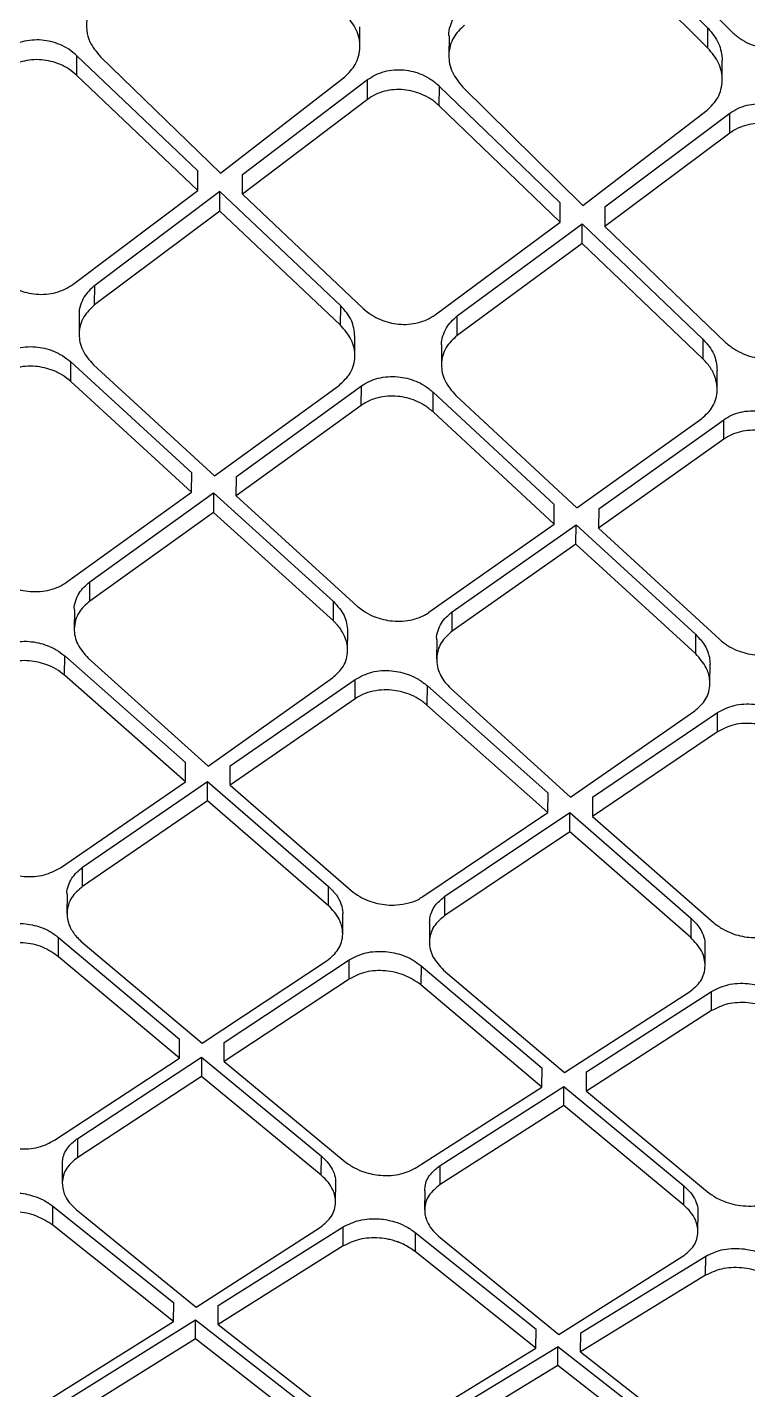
# Model space of a CAD drawing. Extents: x 943 to 1030, y 781 to 934.
# Drawn here: x 1011.331 to 1012.041, y 878.118 to 879.459 of the extents above; entities that cross this region are included whole.
import ezdxf

# ---------------------------------------------------------------- set-up
doc = ezdxf.new("R2010")
doc.units = 0
doc.header["$MEASUREMENT"] = 0
doc.layers.add('1', color=4, linetype='Continuous')

# ---------------------------------------------------------------- blocks, each defined once
blk = doc.blocks.new('AIRA')
at = {"layer": '1', "color": 3, "linetype": 'Continuous', "lineweight": 25}
for p, q in [((68.7065, 76.4088), (68.8243, 76.292)), ((68.7288, 76.4066), (68.8478, 76.2884)), ((68.8243, 76.2724), (68.7064, 76.3892)), ((68.4815, 76.2737), (68.4816, 76.2932)), ((68.5693, 76.2843), (68.5692, 76.2649)), ((68.8243, 76.2724), (68.8243, 76.292)), ((68.2028, 76.2455), (68.2029, 76.2648)), ((68.3219, 76.1516), (68.2029, 76.2649)), ((68.226, 76.2639), (68.3442, 76.1491)), ((68.8383, 76.2408), (68.8384, 76.2603)), ((68.3219, 76.1322), (68.2028, 76.2454)), ((68.3442, 76.1491), (68.4666, 76.2441)), ((68.3659, 76.1479), (68.4891, 76.2413)), ((68.489, 76.2218), (68.4891, 76.2413)), ((68.5597, 76.235), (68.6788, 76.1202)), ((68.5597, 76.2156), (68.5598, 76.235)), ((68.5829, 76.2338), (68.701, 76.1175)), ((68.489, 76.2218), (68.3658, 76.1286)), ((68.6787, 76.1009), (68.5597, 76.2156)), ((68.701, 76.1175), (68.8234, 76.2113)), ((68.7228, 76.1161), (68.8459, 76.2082)), ((68.8458, 76.1887), (68.8459, 76.2082)), ((68.8458, 76.1887), (68.7227, 76.0967)), ((68.3219, 76.1322), (68.3219, 76.1516)), ((68.3658, 76.1286), (68.3659, 76.1479)), ((68.1987, 76.0397), (68.3219, 76.1322)), ((68.3436, 76.1311), (68.2204, 76.0388)), ((68.3435, 76.1117), (68.3436, 76.131)), ((68.4626, 76.0188), (68.3436, 76.1311)), ((68.3658, 76.1286), (68.4849, 76.016)), ((68.3435, 76.1117), (68.2203, 76.0196)), ((68.4625, 75.9995), (68.3435, 76.1117)), ((68.6787, 76.1009), (68.6788, 76.1202)), ((68.7228, 76.1161), (68.7227, 76.0967)), ((68.5555, 76.0098), (68.6787, 76.1009)), ((68.5773, 76.0087), (68.7004, 76.0995)), ((68.7003, 76.0801), (68.7004, 76.0995)), ((68.7004, 76.0995), (68.8194, 75.9858)), ((68.7227, 76.0967), (68.8417, 75.9827)), ((68.7003, 76.0801), (68.5772, 75.9894)), ((68.8193, 75.9665), (68.7003, 76.0801)), ((68.2203, 76.0196), (68.2204, 76.0388)), ((68.4625, 75.9995), (68.4626, 76.0188)), ((68.2052, 76.0099), (68.2051, 75.9907)), ((68.5772, 75.9894), (68.5773, 76.0087)), ((68.4765, 75.9693), (68.4766, 75.9886)), ((68.562, 75.9799), (68.5619, 75.9607)), ((68.8194, 75.9858), (68.8193, 75.9665)), ((68.1968, 75.9442), (68.1969, 75.9634)), ((68.1969, 75.9634), (68.3159, 75.8542)), ((68.2191, 75.9607), (68.3382, 75.8512)), ((68.8334, 75.9361), (68.8335, 75.9554)), ((68.3158, 75.8351), (68.1968, 75.9442)), ((68.3382, 75.8512), (68.4613, 75.9407)), ((68.3599, 75.8506), (68.483, 75.9398)), ((68.4829, 75.9206), (68.483, 75.9398)), ((68.5536, 75.9143), (68.5537, 75.9335)), ((68.5537, 75.9336), (68.6727, 75.8231)), ((68.4829, 75.9206), (68.3598, 75.8315)), ((68.576, 75.9305), (68.695, 75.8198)), ((68.6727, 75.8039), (68.5536, 75.9143)), ((68.695, 75.8198), (68.8181, 75.9077)), ((68.7167, 75.819), (68.8398, 75.9066)), ((68.8398, 75.8873), (68.8398, 75.9066)), ((68.8398, 75.8873), (68.7166, 75.7998)), ((68.3158, 75.8351), (68.3159, 75.8542)), ((68.3598, 75.8315), (68.3599, 75.8506)), ((68.1927, 75.7466), (68.3158, 75.8351)), ((68.2156, 75.7471), (68.3375, 75.8345)), ((68.3375, 75.8345), (68.3374, 75.8154)), ((68.3375, 75.8345), (68.4554, 75.7276)), ((68.3598, 75.8315), (68.4789, 75.7232)), ((68.3374, 75.8154), (68.2155, 75.7281)), ((68.4554, 75.7085), (68.3374, 75.8154)), ((68.6727, 75.8039), (68.6727, 75.8231)), ((68.7167, 75.819), (68.7166, 75.7998)), ((68.5495, 75.7171), (68.6727, 75.8039)), ((68.5724, 75.7174), (68.6944, 75.8032)), ((68.6943, 75.784), (68.6944, 75.8031)), ((68.6944, 75.8032), (68.8123, 75.6951)), ((68.7166, 75.7998), (68.8357, 75.6904)), ((68.6943, 75.784), (68.5723, 75.6983)), ((68.8122, 75.676), (68.6943, 75.784)), ((68.2155, 75.7281), (68.2156, 75.7471)), ((68.2004, 75.7194), (68.2003, 75.7004)), ((68.4554, 75.7085), (68.4554, 75.7276)), ((68.5723, 75.6983), (68.5724, 75.7174)), ((68.4694, 75.6796), (68.4695, 75.6986)), ((68.8122, 75.676), (68.8123, 75.6951)), ((68.5572, 75.69), (68.5571, 75.6709)), ((68.1908, 75.655), (68.1909, 75.674)), ((68.1909, 75.674), (68.3099, 75.5693)), ((68.214, 75.6719), (68.3322, 75.5657)), ((68.8262, 75.647), (68.8263, 75.6661)), ((68.3098, 75.5503), (68.1908, 75.655)), ((68.3322, 75.5657), (68.4545, 75.6524)), ((68.3539, 75.5658), (68.477, 75.6509)), ((68.4769, 75.6319), (68.477, 75.6509)), ((68.5477, 75.6448), (68.5476, 75.6257)), ((68.5477, 75.6448), (68.6668, 75.5391)), ((68.5708, 75.6423), (68.689, 75.5351)), ((68.4769, 75.6319), (68.3538, 75.5468)), ((68.6667, 75.52), (68.5476, 75.6257)), ((68.689, 75.5351), (68.8113, 75.6201)), ((68.7107, 75.535), (68.8338, 75.6184)), ((68.8338, 75.5993), (68.8338, 75.6184)), ((68.8338, 75.5993), (68.7107, 75.516)), ((68.3098, 75.5503), (68.3099, 75.5693)), ((68.3538, 75.5468), (68.3539, 75.5658)), ((68.1867, 75.4656), (68.3098, 75.5503)), ((68.2085, 75.4661), (68.3316, 75.5504)), ((68.3315, 75.5314), (68.3316, 75.5503)), ((68.3316, 75.5504), (68.4506, 75.4471)), ((68.3538, 75.5468), (68.4729, 75.4432)), ((68.3315, 75.5314), (68.2084, 75.4471)), ((68.4505, 75.4282), (68.3315, 75.5314)), ((68.6667, 75.52), (68.6668, 75.5391)), ((68.7107, 75.535), (68.7107, 75.516)), ((68.5436, 75.4373), (68.6667, 75.52)), ((68.5653, 75.4375), (68.6884, 75.52)), ((68.6883, 75.501), (68.6884, 75.52)), ((68.6884, 75.52), (68.8075, 75.4159)), ((68.7107, 75.516), (68.8297, 75.4116)), ((68.6883, 75.501), (68.5652, 75.4186)), ((68.8074, 75.3969), (68.6883, 75.501)), ((68.2084, 75.4471), (68.2084, 75.4661)), ((68.1932, 75.4396), (68.1931, 75.4206)), ((68.4505, 75.4282), (68.4506, 75.4471)), ((68.5652, 75.4186), (68.5653, 75.4375)), ((68.4646, 75.4005), (68.4647, 75.4197)), ((68.5501, 75.4111), (68.55, 75.3924)), ((68.8075, 75.4159), (68.8074, 75.3969)), ((68.1848, 75.378), (68.1849, 75.3969)), ((68.1849, 75.3969), (68.304, 75.297)), ((68.2072, 75.3931), (68.3263, 75.2928)), ((68.8214, 75.3693), (68.8215, 75.3884)), ((68.3039, 75.2781), (68.1848, 75.378)), ((68.3263, 75.2928), (68.4494, 75.3744)), ((68.348, 75.2937), (68.4711, 75.3749)), ((68.471, 75.356), (68.4711, 75.3749)), ((68.5418, 75.3691), (68.5417, 75.3502)), ((68.5418, 75.3691), (68.6609, 75.2684)), ((68.564, 75.3649), (68.6831, 75.2639)), ((68.471, 75.356), (68.3479, 75.2748)), ((68.6608, 75.2495), (68.5417, 75.3502)), ((68.6831, 75.2639), (68.8062, 75.3435)), ((68.7048, 75.2646), (68.8279, 75.3439)), ((68.8278, 75.3249), (68.8279, 75.3438)), ((68.8278, 75.3249), (68.7048, 75.2457)), ((68.3039, 75.2781), (68.304, 75.297)), ((68.3479, 75.2748), (68.348, 75.2937)), ((68.1808, 75.1973), (68.3039, 75.2781)), ((68.2037, 75.1992), (68.3256, 75.279)), ((68.3256, 75.279), (68.4436, 75.1817)), ((68.3256, 75.2789), (68.3256, 75.2601)), ((68.3479, 75.2748), (68.467, 75.1762)), ((68.6608, 75.2495), (68.6609, 75.2684)), ((68.7048, 75.2457), (68.7048, 75.2646)), ((68.3256, 75.2601), (68.2037, 75.1804)), ((68.4435, 75.1629), (68.3256, 75.2601)), ((68.5377, 75.1707), (68.6608, 75.2495)), ((68.5606, 75.1725), (68.6825, 75.2503)), ((68.6824, 75.2314), (68.6825, 75.2503)), ((68.6825, 75.2503), (68.8004, 75.1524)), ((68.7048, 75.2457), (68.8238, 75.1466)), ((68.6824, 75.2314), (68.5605, 75.1537)), ((68.8004, 75.1336), (68.6824, 75.2314)), ((68.2037, 75.1804), (68.2037, 75.1992)), ((68.1885, 75.1738), (68.1884, 75.1551)), ((68.4435, 75.1629), (68.4436, 75.1817)), ((68.5605, 75.1537), (68.5606, 75.1725)), ((68.4576, 75.1366), (68.4577, 75.1555)), ((68.5454, 75.1475), (68.5453, 75.1288)), ((68.8004, 75.1336), (68.8004, 75.1524)), ((68.179, 75.1326), (68.2981, 75.0377)), ((68.179, 75.1138), (68.179, 75.1326)), ((68.2022, 75.1292), (68.3204, 75.033)), ((68.8144, 75.1074), (68.8145, 75.1263)), ((68.2981, 75.0189), (68.179, 75.1138)), ((68.3204, 75.033), (68.4427, 75.1119)), ((68.3421, 75.0347), (68.4652, 75.1121)), ((68.4651, 75.0933), (68.4652, 75.1121)), ((68.5359, 75.1067), (68.5358, 75.0879)), ((68.5359, 75.1067), (68.655, 75.0114)), ((68.559, 75.1029), (68.6773, 75.0063)), ((68.4651, 75.0933), (68.3421, 75.0159)), ((68.6549, 74.9926), (68.5358, 75.0879)), ((68.6773, 75.0063), (68.7995, 75.0831)), ((68.699, 75.0079), (68.8221, 75.0832)), ((68.822, 75.0644), (68.8221, 75.0832)), ((68.822, 75.0644), (68.6989, 74.9891)), ((68.2981, 75.0189), (68.2982, 75.0377)), ((68.3421, 75.0159), (68.3421, 75.0347)), ((68.175, 74.9419), (68.2981, 75.0189)), ((68.1967, 74.9439), (68.3198, 75.0207)), ((68.3197, 75.0019), (68.3198, 75.0206)), ((68.3198, 75.0207), (68.4389, 74.9278)), ((68.3421, 75.0159), (68.4612, 74.9227)), ((68.6549, 74.9926), (68.655, 75.0114)), ((68.3197, 75.0019), (68.1966, 74.9252)), ((68.4388, 74.909), (68.3197, 75.0019)), ((68.6989, 74.9891), (68.699, 75.0079)), ((68.5319, 74.9176), (68.6549, 74.9926)), ((68.5536, 74.9196), (68.6767, 74.9943)), ((68.6766, 74.9943), (68.7958, 74.9012)), ((68.6766, 74.9755), (68.6766, 74.9943)), ((68.6989, 74.9891), (68.818, 74.8956)), ((68.6766, 74.9755), (68.5535, 74.9009)), ((68.7957, 74.8824), (68.6766, 74.9755))]:
    blk.add_line(p, q, dxfattribs=at)
for points, knots in [([(68.2276, 76.3248), (68.2237, 76.321), (68.2175, 76.315), (68.2133, 76.3044), (68.2121, 76.2965), (68.2126, 76.2877), (68.2156, 76.2765), (68.2221, 76.2686), (68.226, 76.2639)], [0, 0, 0, 0, 0.227603, 0.35863, 0.500978, 0.58554, 0.751, 1, 1, 1, 1]), ([(68.5694, 76.2844), (68.5693, 76.2845), (68.5686, 76.2878), (68.5705, 76.294), (68.5743, 76.3046), (68.5805, 76.3106), (68.5845, 76.3144)], [0, 0, 0, 0, 0.014281, 0.29323, 0.550636, 1, 1, 1, 1]), ([(68.4666, 76.2441), (68.4705, 76.2479), (68.4766, 76.254), (68.4806, 76.2646), (68.4822, 76.276), (68.4793, 76.2908), (68.4714, 76.3004), (68.4674, 76.3051)], [0, 0, 0, 0, 0.230498, 0.360934, 0.501358, 0.750569, 1, 1, 1, 1]), ([(68.5844, 76.2949), (68.5805, 76.291), (68.5743, 76.2851), (68.5701, 76.2745), (68.5684, 76.263), (68.5712, 76.2482), (68.579, 76.2386), (68.5829, 76.2338)], [0, 0, 0, 0, 0.229491, 0.360205, 0.501424, 0.750631, 1, 1, 1, 1]), ([(68.8244, 76.292), (68.8284, 76.2871), (68.8365, 76.2773), (68.8377, 76.266), (68.8384, 76.2603)], [0, 0, 0, 0, 0.501888, 1, 1, 1, 1]), ([(68.8478, 76.2884), (68.8504, 76.2861), (68.8554, 76.2816), (68.8669, 76.2754), (68.8796, 76.2719), (68.8923, 76.2716), (68.902, 76.2732), (68.9109, 76.2763), (68.9159, 76.2797), (68.9184, 76.2814)], [0, 0, 0, 0, 0.137933, 0.267044, 0.498503, 0.624616, 0.749947, 0.874929, 1, 1, 1, 1]), ([(68.2029, 76.2649), (68.2003, 76.2671), (68.1953, 76.2714), (68.1837, 76.2773), (68.1711, 76.2805), (68.1584, 76.2804), (68.1488, 76.2787), (68.1398, 76.2754), (68.1348, 76.272), (68.1322, 76.2703)], [0, 0, 0, 0, 0.137196, 0.266066, 0.498501, 0.622479, 0.747045, 0.872768, 1, 1, 1, 1]), ([(68.8234, 76.2113), (68.8273, 76.2151), (68.8335, 76.2211), (68.8375, 76.2317), (68.839, 76.2432), (68.8361, 76.258), (68.8282, 76.2676), (68.8243, 76.2724)], [0, 0, 0, 0, 0.231819, 0.361881, 0.501268, 0.750408, 1, 1, 1, 1]), ([(68.2028, 76.2455), (68.2002, 76.2477), (68.1952, 76.252), (68.1836, 76.2579), (68.1709, 76.2611), (68.1582, 76.261), (68.1487, 76.2593), (68.1397, 76.256), (68.1347, 76.2526), (68.1321, 76.2509)], [0, 0, 0, 0, 0.137314, 0.266335, 0.499172, 0.622495, 0.747096, 0.872814, 1, 1, 1, 1]), ([(68.4891, 76.2413), (68.4916, 76.243), (68.4966, 76.2463), (68.5056, 76.2495), (68.5151, 76.2512), (68.5278, 76.2511), (68.5405, 76.2477), (68.552, 76.2417), (68.5571, 76.2373), (68.5598, 76.2351)], [0, 0, 0, 0, 0.126275, 0.251524, 0.37612, 0.50054, 0.731894, 0.861395, 1, 1, 1, 1]), ([(68.5597, 76.2156), (68.557, 76.2179), (68.552, 76.2223), (68.5404, 76.2283), (68.5278, 76.2316), (68.5151, 76.2317), (68.5055, 76.2301), (68.4965, 76.2269), (68.4915, 76.2235), (68.489, 76.2218)], [0, 0, 0, 0, 0.138543, 0.268019, 0.499421, 0.623299, 0.74811, 0.873553, 1, 1, 1, 1]), ([(68.8459, 76.2082), (68.8484, 76.2099), (68.8534, 76.2132), (68.8624, 76.2163), (68.872, 76.2178), (68.8846, 76.2176), (68.8973, 76.2141), (68.9088, 76.2079), (68.9139, 76.2035), (68.9166, 76.2012)], [0, 0, 0, 0, 0.125538, 0.250498, 0.375277, 0.500386, 0.73017, 0.860123, 1, 1, 1, 1]), ([(68.9165, 76.1817), (68.9138, 76.184), (68.9087, 76.1884), (68.8972, 76.1946), (68.8846, 76.198), (68.8719, 76.1983), (68.8623, 76.1968), (68.8533, 76.1937), (68.8483, 76.1904), (68.8458, 76.1887)], [0, 0, 0, 0, 0.139825, 0.269771, 0.499654, 0.624034, 0.749059, 0.874249, 1, 1, 1, 1]), ([(68.128, 76.0452), (68.1306, 76.043), (68.1357, 76.0388), (68.1472, 76.033), (68.16, 76.0299), (68.1727, 76.0299), (68.1823, 76.0316), (68.1912, 76.0348), (68.1962, 76.0381), (68.1987, 76.0397)], [0, 0, 0, 0, 0.13656, 0.26527, 0.498649, 0.624108, 0.749296, 0.874498, 1, 1, 1, 1]), ([(68.2204, 76.0388), (68.2164, 76.0351), (68.2101, 76.0294), (68.2064, 76.0191), (68.2045, 76.0132), (68.2052, 76.01), (68.2053, 76.0099)], [0, 0, 0, 0, 0.454498, 0.712511, 0.990652, 1, 1, 1, 1]), ([(68.2203, 76.0196), (68.2164, 76.0159), (68.2102, 76.0101), (68.206, 75.9999), (68.2044, 75.9887), (68.2072, 75.9744), (68.2151, 75.9653), (68.2191, 75.9607)], [0, 0, 0, 0, 0.230024, 0.360604, 0.501369, 0.750549, 1, 1, 1, 1]), ([(68.4766, 75.9886), (68.476, 75.994), (68.4748, 76.0049), (68.4667, 76.0141), (68.4626, 76.0188)], [0, 0, 0, 0, 0.495015, 1, 1, 1, 1]), ([(68.4849, 76.016), (68.4875, 76.0138), (68.4926, 76.0095), (68.5041, 76.0037), (68.5168, 76.0004), (68.5296, 76.0003), (68.5392, 76.0019), (68.5481, 76.0049), (68.5531, 76.0081), (68.5555, 76.0098)], [0, 0, 0, 0, 0.137934, 0.267121, 0.498745, 0.625067, 0.750519, 0.875396, 1, 1, 1, 1]), ([(68.5621, 75.9799), (68.5621, 75.98), (68.5614, 75.9831), (68.5632, 75.9891), (68.567, 75.9992), (68.5732, 76.005), (68.5773, 76.0087)], [0, 0, 0, 0, 0.009311, 0.285852, 0.543319, 1, 1, 1, 1]), ([(68.4613, 75.9407), (68.4653, 75.9444), (68.4716, 75.9501), (68.4757, 75.9604), (68.4773, 75.9714), (68.4744, 75.9857), (68.4665, 75.9949), (68.4625, 75.9995)], [0, 0, 0, 0, 0.233461, 0.363141, 0.501283, 0.750357, 1, 1, 1, 1]), ([(68.5772, 75.9894), (68.5732, 75.9857), (68.567, 75.9799), (68.5628, 75.9697), (68.5612, 75.9587), (68.564, 75.9444), (68.572, 75.9351), (68.576, 75.9305)], [0, 0, 0, 0, 0.2319343, 0.3620041, 0.5013003, 0.7504133, 1, 1, 1, 1]), ([(68.1262, 75.9689), (68.1287, 75.9705), (68.1337, 75.9738), (68.1427, 75.9769), (68.1522, 75.9785), (68.1648, 75.9786), (68.1775, 75.9755), (68.1891, 75.9698), (68.1942, 75.9656), (68.1969, 75.9634)], [0, 0, 0, 0, 0.126147, 0.251464, 0.37621, 0.500621, 0.732003, 0.861492, 1, 1, 1, 1]), ([(68.8194, 75.9858), (68.8235, 75.9811), (68.8316, 75.9717), (68.8328, 75.9608), (68.8334, 75.9554)], [0, 0, 0, 0, 0.506767, 1, 1, 1, 1]), ([(68.8417, 75.9827), (68.8443, 75.9805), (68.8495, 75.9761), (68.861, 75.9701), (68.8737, 75.9667), (68.8864, 75.9665), (68.896, 75.9679), (68.9049, 75.9709), (68.9099, 75.974), (68.9124, 75.9756)], [0, 0, 0, 0, 0.139395, 0.269086, 0.498819, 0.625988, 0.751701, 0.876266, 1, 1, 1, 1]), ([(68.8181, 75.9077), (68.8222, 75.9114), (68.8284, 75.9171), (68.8325, 75.9272), (68.8341, 75.9382), (68.8314, 75.9504), (68.8252, 75.9605), (68.8208, 75.9649), (68.8193, 75.9665)], [0, 0, 0, 0, 0.234744, 0.363864, 0.500669, 0.749436, 0.912038, 1, 1, 1, 1]), ([(68.1968, 75.9442), (68.1941, 75.9464), (68.189, 75.9506), (68.1774, 75.9563), (68.1648, 75.9593), (68.1521, 75.9593), (68.1426, 75.9577), (68.1336, 75.9545), (68.1286, 75.9513), (68.1261, 75.9496)], [0, 0, 0, 0, 0.13851, 0.268005, 0.499404, 0.623447, 0.7483, 0.873732, 1, 1, 1, 1]), ([(68.483, 75.9398), (68.4855, 75.9414), (68.4905, 75.9446), (68.4994, 75.9476), (68.509, 75.9492), (68.5216, 75.9491), (68.5343, 75.9459), (68.5459, 75.9401), (68.551, 75.9358), (68.5537, 75.9336)], [0, 0, 0, 0, 0.125188, 0.250134, 0.375107, 0.500305, 0.729629, 0.859753, 1, 1, 1, 1]), ([(68.5536, 75.9143), (68.5509, 75.9165), (68.5458, 75.9208), (68.5342, 75.9266), (68.5215, 75.9298), (68.5089, 75.9299), (68.4983, 75.9282), (68.4895, 75.9252), (68.4846, 75.9217), (68.4829, 75.9206)], [0, 0, 0, 0, 0.140198, 0.270315, 0.499739, 0.625213, 0.749342, 0.915727, 1, 1, 1, 1]), ([(68.8398, 75.9066), (68.8423, 75.9081), (68.8473, 75.9113), (68.8562, 75.9142), (68.8658, 75.9156), (68.8784, 75.9154), (68.891, 75.9121), (68.9026, 75.9062), (68.9078, 75.9018), (68.9105, 75.8995)], [0, 0, 0, 0, 0.124236, 0.248777, 0.373907, 0.499968, 0.727065, 0.857874, 1, 1, 1, 1]), ([(68.9104, 75.8802), (68.9077, 75.8825), (68.9025, 75.8869), (68.8909, 75.8928), (68.8783, 75.8961), (68.8657, 75.8964), (68.8562, 75.8949), (68.8472, 75.892), (68.8422, 75.8889), (68.8397, 75.8873)], [0, 0, 0, 0, 0.142081, 0.272851, 0.499876, 0.625279, 0.750676, 0.875488, 1, 1, 1, 1]), ([(68.122, 75.7519), (68.1246, 75.7498), (68.1298, 75.7458), (68.1413, 75.7402), (68.1541, 75.7372), (68.1668, 75.7373), (68.1764, 75.7389), (68.1853, 75.7419), (68.1902, 75.745), (68.1927, 75.7466)], [0, 0, 0, 0, 0.13763, 0.266776, 0.498937, 0.625308, 0.750813, 0.875645, 1, 1, 1, 1]), ([(68.2005, 75.7194), (68.2005, 75.7196), (68.1997, 75.7227), (68.2016, 75.7284), (68.2054, 75.7381), (68.2116, 75.7436), (68.2156, 75.7471)], [0, 0, 0, 0, 0.01878, 0.291582, 0.54627, 1, 1, 1, 1]), ([(68.2155, 75.7281), (68.2115, 75.7245), (68.2054, 75.719), (68.2012, 75.7092), (68.1996, 75.6987), (68.2022, 75.685), (68.2101, 75.6763), (68.214, 75.6719)], [0, 0, 0, 0, 0.232774, 0.362593, 0.501139, 0.750349, 1, 1, 1, 1]), ([(68.4554, 75.7276), (68.4595, 75.7231), (68.4676, 75.7143), (68.4688, 75.7038), (68.4694, 75.6986)], [0, 0, 0, 0, 0.505122, 1, 1, 1, 1]), ([(68.4789, 75.7232), (68.4815, 75.7211), (68.4867, 75.7169), (68.4983, 75.7113), (68.511, 75.7082), (68.5236, 75.7081), (68.5345, 75.7097), (68.5429, 75.7129), (68.548, 75.7157), (68.5494, 75.7169), (68.5495, 75.7171)], [0, 0, 0, 0, 0.139568, 0.269362, 0.49894, 0.62573, 0.749314, 0.925684, 0.990889, 1, 1, 1, 1]), ([(68.4545, 75.6524), (68.4585, 75.656), (68.4646, 75.6615), (68.4686, 75.6712), (68.4701, 75.6817), (68.4673, 75.6938), (68.461, 75.703), (68.4568, 75.7072), (68.4557, 75.7082), (68.4555, 75.7084), (68.4554, 75.7085), (68.4554, 75.7085), (68.4554, 75.7085), (68.4554, 75.7085)], [0, 0, 0, 0, 0.236144, 0.364918, 0.500616, 0.749562, 0.936411, 0.983685, 0.995713, 0.998824, 0.999654, 0.999959, 1, 1, 1, 1]), ([(68.5574, 75.69), (68.5573, 75.6903), (68.5566, 75.6933), (68.5585, 75.699), (68.5622, 75.7086), (68.5684, 75.714), (68.5724, 75.7174)], [0, 0, 0, 0, 0.027488, 0.293325, 0.544221, 1, 1, 1, 1]), ([(68.5723, 75.6983), (68.5683, 75.6948), (68.5622, 75.6893), (68.5581, 75.6796), (68.5564, 75.6692), (68.5592, 75.6563), (68.566, 75.6469), (68.5703, 75.6428), (68.5708, 75.6423)], [0, 0, 0, 0, 0.234836, 0.364027, 0.500857, 0.749898, 0.972469, 1, 1, 1, 1]), ([(68.8123, 75.6951), (68.8154, 75.6918), (68.821, 75.6859), (68.8248, 75.6769), (68.8262, 75.6705), (68.8263, 75.6672), (68.8263, 75.6661)], [0, 0, 0, 0, 0.385324, 0.681826, 0.889171, 1, 1, 1, 1]), ([(68.1202, 75.6793), (68.1227, 75.6809), (68.1277, 75.684), (68.1365, 75.687), (68.1461, 75.6885), (68.1587, 75.6886), (68.1713, 75.6857), (68.183, 75.6802), (68.1882, 75.6761), (68.1909, 75.674)], [0, 0, 0, 0, 0.125032, 0.249946, 0.374919, 0.50007, 0.72923, 0.859501, 1, 1, 1, 1]), ([(68.8357, 75.6904), (68.8384, 75.6882), (68.8436, 75.6839), (68.8552, 75.6782), (68.8679, 75.675), (68.8805, 75.6748), (68.8934, 75.6764), (68.9012, 75.6806), (68.9064, 75.6834)], [0, 0, 0, 0, 0.141989, 0.272717, 0.499687, 0.628298, 0.754622, 1, 1, 1, 1]), ([(68.1908, 75.655), (68.1881, 75.6571), (68.1829, 75.6611), (68.1712, 75.6666), (68.1586, 75.6695), (68.146, 75.6695), (68.1365, 75.6679), (68.1276, 75.6649), (68.1226, 75.6618), (68.1201, 75.6603)], [0, 0, 0, 0, 0.14044, 0.270629, 0.499548, 0.624447, 0.749598, 0.874725, 1, 1, 1, 1]), ([(68.8113, 75.6201), (68.8153, 75.6236), (68.8215, 75.6291), (68.8254, 75.6387), (68.8267, 75.6474), (68.8254, 75.6554), (68.8216, 75.6657), (68.8162, 75.6716), (68.8122, 75.676)], [0, 0, 0, 0, 0.237871, 0.366135, 0.500426, 0.664219, 0.750399, 1, 1, 1, 1]), ([(68.477, 75.6509), (68.4822, 75.6537), (68.4901, 75.658), (68.5029, 75.6598), (68.5154, 75.6597), (68.528, 75.6567), (68.5397, 75.6512), (68.545, 75.647), (68.5477, 75.6448)], [0, 0, 0, 0, 0.247374, 0.372772, 0.498999, 0.725327, 0.856709, 1, 1, 1, 1]), ([(68.5476, 75.6257), (68.5449, 75.6279), (68.5396, 75.6321), (68.5279, 75.6376), (68.5153, 75.6406), (68.5023, 75.6408), (68.4917, 75.6389), (68.483, 75.636), (68.4785, 75.6329), (68.4769, 75.6319)], [0, 0, 0, 0, 0.143006, 0.274097, 0.499816, 0.625476, 0.769244, 0.921199, 1, 1, 1, 1]), ([(68.8338, 75.6184), (68.839, 75.6211), (68.8469, 75.6253), (68.8597, 75.6269), (68.8721, 75.6267), (68.8847, 75.6236), (68.8964, 75.618), (68.9017, 75.6137), (68.9045, 75.6115)], [0, 0, 0, 0, 0.245866, 0.371795, 0.499393, 0.721181, 0.85355, 1, 1, 1, 1]), ([(68.9044, 75.5924), (68.9016, 75.5946), (68.8963, 75.5989), (68.8846, 75.6045), (68.872, 75.6076), (68.8596, 75.6078), (68.8468, 75.6062), (68.839, 75.6021), (68.8338, 75.5993)], [0, 0, 0, 0, 0.146296, 0.278623, 0.50065, 0.627471, 0.753461, 1, 1, 1, 1]), ([(68.1161, 75.4708), (68.1187, 75.4687), (68.1239, 75.4648), (68.1356, 75.4595), (68.1483, 75.4567), (68.161, 75.4568), (68.1738, 75.4587), (68.1816, 75.4629), (68.1867, 75.4656)], [0, 0, 0, 0, 0.139704, 0.269705, 0.499793, 0.62758, 0.753665, 1, 1, 1, 1]), ([(68.1933, 75.4396), (68.1933, 75.4397), (68.1926, 75.4426), (68.1944, 75.448), (68.1982, 75.4573), (68.2044, 75.4626), (68.2084, 75.4661)], [0, 0, 0, 0, 0.014408, 0.285049, 0.539784, 1, 1, 1, 1]), ([(68.2084, 75.4471), (68.2044, 75.4437), (68.1981, 75.4383), (68.1941, 75.4289), (68.1924, 75.4188), (68.1951, 75.4073), (68.2016, 75.3983), (68.2058, 75.3943), (68.2071, 75.3932), (68.2072, 75.3931)], [0, 0, 0, 0, 0.235338, 0.364273, 0.500454, 0.749487, 0.929885, 0.992857, 1, 1, 1, 1]), ([(68.4506, 75.4471), (68.4534, 75.4444), (68.4588, 75.4392), (68.4631, 75.4303), (68.4649, 75.4237), (68.4646, 75.4203), (68.4645, 75.4197)], [0, 0, 0, 0, 0.335896, 0.648245, 0.937051, 1, 1, 1, 1]), ([(68.4729, 75.4432), (68.4756, 75.4411), (68.4808, 75.4371), (68.4925, 75.4317), (68.5051, 75.4288), (68.5187, 75.4287), (68.5294, 75.4306), (68.538, 75.4335), (68.5421, 75.4363), (68.5436, 75.4373)], [0, 0, 0, 0, 0.140962, 0.268692, 0.501235, 0.625931, 0.787416, 0.924719, 1, 1, 1, 1]), ([(68.5502, 75.4111), (68.5503, 75.4132), (68.5506, 75.4198), (68.5553, 75.4294), (68.5623, 75.4351), (68.5653, 75.4375)], [0, 0, 0, 0, 0.210654, 0.653815, 1, 1, 1, 1]), ([(68.4494, 75.3744), (68.4535, 75.3778), (68.4597, 75.3831), (68.4637, 75.3924), (68.4651, 75.4008), (68.4639, 75.4084), (68.46, 75.4183), (68.4546, 75.424), (68.4506, 75.4282)], [0, 0, 0, 0, 0.239703, 0.367481, 0.500284, 0.664173, 0.750259, 1, 1, 1, 1]), ([(68.1142, 75.402), (68.1194, 75.4047), (68.1273, 75.4089), (68.14, 75.4108), (68.1525, 75.4109), (68.1651, 75.4082), (68.1768, 75.403), (68.1821, 75.399), (68.1849, 75.3969)], [0, 0, 0, 0, 0.247316, 0.373077, 0.49979, 0.723995, 0.855622, 1, 1, 1, 1]), ([(68.5652, 75.4186), (68.5612, 75.4152), (68.5549, 75.4099), (68.5509, 75.4006), (68.5493, 75.3906), (68.5521, 75.3776), (68.56, 75.3691), (68.564, 75.3649)], [0, 0, 0, 0, 0.238004, 0.36642, 0.500855, 0.750104, 1, 1, 1, 1]), ([(68.8075, 75.4159), (68.8101, 75.4133), (68.8153, 75.4082), (68.8197, 75.3997), (68.8216, 75.393), (68.8213, 75.3894), (68.8213, 75.3884)], [0, 0, 0, 0, 0.321262, 0.623043, 0.905374, 1, 1, 1, 1]), ([(68.8297, 75.4116), (68.8326, 75.4094), (68.838, 75.4053), (68.8497, 75.3999), (68.8623, 75.3969), (68.8748, 75.3967), (68.8875, 75.3983), (68.8953, 75.4023), (68.9004, 75.4049)], [0, 0, 0, 0, 0.147013, 0.279468, 0.499914, 0.630384, 0.757337, 1, 1, 1, 1]), ([(68.1848, 75.378), (68.1798, 75.3815), (68.1697, 75.3884), (68.1499, 75.3926), (68.1299, 75.3913), (68.1194, 75.3858), (68.1142, 75.3831)], [0, 0, 0, 0, 0.250055, 0.49997, 0.751529, 1, 1, 1, 1]), ([(68.8062, 75.3435), (68.8103, 75.3469), (68.8166, 75.3521), (68.8206, 75.3613), (68.8221, 75.3711), (68.8193, 75.3841), (68.8114, 75.3927), (68.8074, 75.3969)], [0, 0, 0, 0, 0.242007, 0.369387, 0.500771, 0.749959, 1, 1, 1, 1]), ([(68.4711, 75.3749), (68.4762, 75.3776), (68.484, 75.3816), (68.4968, 75.3834), (68.5091, 75.3833), (68.5216, 75.3805), (68.5334, 75.3754), (68.5389, 75.3712), (68.5418, 75.3691)], [0, 0, 0, 0, 0.245065, 0.371119, 0.49918, 0.717292, 0.85067, 1, 1, 1, 1]), ([(68.5417, 75.3502), (68.5366, 75.3537), (68.5265, 75.3606), (68.5099, 75.3643), (68.4968, 75.3644), (68.484, 75.3627), (68.4762, 75.3586), (68.471, 75.356)], [0, 0, 0, 0, 0.249809, 0.49946, 0.627416, 0.753729, 1, 1, 1, 1]), ([(68.8279, 75.3439), (68.833, 75.3464), (68.8408, 75.3503), (68.8535, 75.352), (68.8657, 75.3518), (68.878, 75.349), (68.8899, 75.3438), (68.8956, 75.3395), (68.8986, 75.3372)], [0, 0, 0, 0, 0.242878, 0.369315, 0.498785, 0.70823, 0.84392, 1, 1, 1, 1]), ([(68.8985, 75.3183), (68.8935, 75.3218), (68.8834, 75.3289), (68.8667, 75.3328), (68.8535, 75.333), (68.8407, 75.3314), (68.833, 75.3275), (68.8278, 75.3249)], [0, 0, 0, 0, 0.249952, 0.49955, 0.628854, 0.755639, 1, 1, 1, 1]), ([(68.1102, 75.2021), (68.1129, 75.2001), (68.1183, 75.1962), (68.13, 75.1913), (68.1427, 75.1887), (68.1553, 75.1888), (68.168, 75.1907), (68.1758, 75.1947), (68.1808, 75.1973)], [0, 0, 0, 0, 0.144189, 0.275731, 0.500017, 0.629957, 0.756752, 1, 1, 1, 1]), ([(68.1887, 75.1738), (68.1888, 75.1757), (68.1889, 75.1818), (68.1935, 75.1911), (68.2006, 75.1967), (68.2037, 75.1992)], [0, 0, 0, 0, 0.191281, 0.637589, 1, 1, 1, 1]), ([(68.2037, 75.1804), (68.1996, 75.1771), (68.1934, 75.172), (68.1894, 75.1631), (68.1879, 75.1546), (68.1895, 75.1456), (68.1944, 75.1365), (68.1994, 75.1318), (68.2022, 75.1292)], [0, 0, 0, 0, 0.239149, 0.366928, 0.499874, 0.695508, 0.834244, 1, 1, 1, 1]), ([(68.4436, 75.1817), (68.4462, 75.1793), (68.4511, 75.1747), (68.4555, 75.167), (68.4576, 75.1605), (68.4575, 75.1567), (68.4574, 75.1555)], [0, 0, 0, 0, 0.30619, 0.596899, 0.872154, 1, 1, 1, 1]), ([(68.467, 75.1762), (68.47, 75.1741), (68.4755, 75.1701), (68.4873, 75.1652), (68.4998, 75.1626), (68.5122, 75.1625), (68.525, 75.1643), (68.5327, 75.1682), (68.5377, 75.1707)], [0, 0, 0, 0, 0.151565, 0.28557, 0.50008, 0.63195, 0.759375, 1, 1, 1, 1]), ([(68.5456, 75.1475), (68.5456, 75.1489), (68.5456, 75.1548), (68.5499, 75.1641), (68.5572, 75.1698), (68.5606, 75.1725)], [0, 0, 0, 0, 0.15136, 0.607714, 1, 1, 1, 1]), ([(68.4427, 75.1119), (68.4468, 75.1152), (68.4529, 75.1203), (68.4568, 75.1292), (68.4582, 75.1379), (68.4561, 75.1471), (68.4508, 75.1561), (68.4461, 75.1605), (68.4435, 75.1629)], [0, 0, 0, 0, 0.244048, 0.370598, 0.499861, 0.713816, 0.84798, 1, 1, 1, 1]), ([(68.1084, 75.1373), (68.1135, 75.1399), (68.1212, 75.1438), (68.1339, 75.1457), (68.1461, 75.1458), (68.1585, 75.1434), (68.1704, 75.1387), (68.176, 75.1347), (68.179, 75.1326)], [0, 0, 0, 0, 0.243895, 0.370125, 0.498892, 0.70956, 0.844909, 1, 1, 1, 1]), ([(68.5605, 75.1537), (68.5564, 75.1504), (68.5502, 75.1454), (68.5462, 75.1366), (68.5447, 75.1279), (68.5466, 75.1187), (68.5518, 75.1097), (68.5565, 75.1053), (68.559, 75.1029)], [0, 0, 0, 0, 0.241944, 0.369022, 0.499868, 0.714172, 0.848246, 1, 1, 1, 1]), ([(68.8004, 75.1524), (68.8029, 75.1502), (68.8077, 75.1457), (68.8121, 75.1382), (68.8144, 75.1317), (68.8143, 75.1278), (68.8143, 75.1263)], [0, 0, 0, 0, 0.293529, 0.575132, 0.84486, 1, 1, 1, 1]), ([(68.8238, 75.1466), (68.827, 75.1443), (68.8319, 75.1407), (68.8435, 75.1356), (68.8558, 75.1326), (68.8692, 75.1325), (68.8819, 75.1341), (68.8896, 75.1378), (68.8945, 75.1403)], [0, 0, 0, 0, 0.163472, 0.250582, 0.499861, 0.633896, 0.762075, 1, 1, 1, 1]), ([(68.7995, 75.0831), (68.8036, 75.0864), (68.8118, 75.0931), (68.8155, 75.1065), (68.8129, 75.1181), (68.8074, 75.127), (68.8028, 75.1313), (68.8004, 75.1336)], [0, 0, 0, 0, 0.246673, 0.499199, 0.722631, 0.854677, 1, 1, 1, 1]), ([(68.179, 75.1138), (68.1739, 75.1171), (68.1638, 75.1237), (68.147, 75.127), (68.1339, 75.1269), (68.1212, 75.125), (68.1134, 75.1211), (68.1083, 75.1185)], [0, 0, 0, 0, 0.249813, 0.499483, 0.628077, 0.754584, 1, 1, 1, 1]), ([(68.4652, 75.1121), (68.4703, 75.1146), (68.478, 75.1184), (68.4907, 75.1202), (68.5024, 75.1202), (68.5145, 75.1178), (68.5265, 75.1133), (68.5326, 75.109), (68.5359, 75.1067)], [0, 0, 0, 0, 0.241763, 0.368671, 0.499274, 0.690602, 0.830641, 1, 1, 1, 1]), ([(68.5358, 75.0879), (68.5322, 75.0904), (68.5276, 75.0936), (68.5219, 75.0961), (68.5203, 75.0967), (68.5199, 75.0968), (68.5198, 75.0969), (68.5198, 75.0969), (68.5198, 75.0969), (68.5197, 75.0969), (68.5196, 75.0969), (68.5194, 75.097), (68.5191, 75.0971), (68.5183, 75.0974), (68.5169, 75.0979), (68.514, 75.0988), (68.5086, 75.1002), (68.5004, 75.1013), (68.4906, 75.1013), (68.4779, 75.0996), (68.4702, 75.0958), (68.4651, 75.0933)], [0, 0, 0, 0, 0.185354, 0.233077, 0.245627, 0.250089, 0.250633, 0.250647, 0.250669, 0.251224, 0.252335, 0.254552, 0.258975, 0.267772, 0.285165, 0.319156, 0.383945, 0.500727, 0.631057, 0.757961, 1, 1, 1, 1]), ([(68.8221, 75.0832), (68.827, 75.0856), (68.8347, 75.0893), (68.8474, 75.0909), (68.8546, 75.0909), (68.8591, 75.0904), (68.8628, 75.09), (68.8699, 75.0886), (68.8814, 75.0848), (68.8886, 75.0799), (68.8927, 75.0771)], [0, 0, 0, 0, 0.238678, 0.366361, 0.499074, 0.513116, 0.541083, 0.63871, 0.791778, 1, 1, 1, 1]), ([(68.8926, 75.0582), (68.8876, 75.0616), (68.8774, 75.0683), (68.8606, 75.0719), (68.8474, 75.0721), (68.8346, 75.0705), (68.827, 75.0668), (68.822, 75.0644)], [0, 0, 0, 0, 0.249837, 0.499631, 0.632521, 0.760483, 1, 1, 1, 1])]:
    blk.add_open_spline(points, degree=3, knots=knots, dxfattribs=at)

msp = doc.modelspace()

# ---------------------------------------------------------------- block references
at = {"layer": '1'}
msp.add_blockref('AIRA', (943.1775, 803.1658), dxfattribs=at)

doc.saveas('drawing.dxf')
